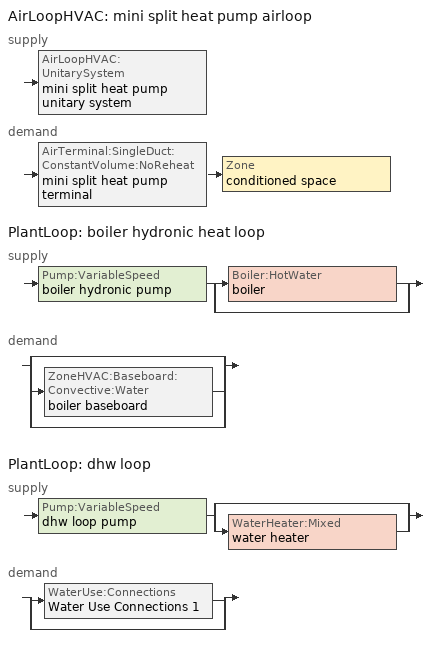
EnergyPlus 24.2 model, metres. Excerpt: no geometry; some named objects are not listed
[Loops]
AirLoopHVAC 'mini split heat pump airloop'
 supply: AirLoopHVAC:UnitarySystem 'mini split heat pump unitary system'
 demand: AirTerminal:SingleDuct:ConstantVolume:NoReheat 'mini split heat pump terminal' > Zone 'conditioned space'
PlantLoop 'boiler hydronic heat loop'
 supply: Pump:VariableSpeed 'boiler hydronic pump' > split
  | Boiler:HotWater 'boiler'
  | bypass
 demand: split
  | bypass
  | ZoneHVAC:Baseboard:Convective:Water 'boiler baseboard'
  | bypass
PlantLoop 'dhw loop'
 supply: Pump:VariableSpeed 'dhw loop pump' > split
  | bypass
  | WaterHeater:Mixed 'water heater'
 demand: split
  | WaterUse:Connections 'Water Use Connections 1'
  | bypass
[ZoneControl:Thermostat]
conditioned space Thermostat: Zone or ZoneList=conditioned space; Control Type Schedule=conditioned space Thermostat Schedule; Control 1=conditioned space temperature setpoint; Temperature Difference Between Cutout And Setpoint {deltaC}=0
[ThermostatSetpoint:DualSetpoint]
conditioned space temperature setpoint: Heating Setpoint Temperature Schedule=heating setpoint; Cooling Setpoint Temperature Schedule=cooling setpoint
[AirLoopHVAC:UnitarySystem] Control Type=Load; Controlling Zone or Thermostat Location=conditioned space; Dehumidification Control Type=None; Availability Schedule=Always On Discrete; Fan Placement=BlowThrough; DX Heating Coil Sizing Ratio=1; Use DOAS DX Cooling Coil=No; Minimum Supply Air Temperature {C}=2; Latent Load Control=SensibleOnlyLoadControl; Heating Supply Air Flow Rate Method=SupplyAirFlowRate; No Load Supply Air Flow Rate Method=SupplyAirFlowRate; No Load Supply Air Flow Rate {m3/s}=0; No Load Supply Air Flow Rate Control Set To Low Speed=Yes; Maximum Supply Air Temperature {C}=48.8889; Maximum Outdoor Dry-Bulb Temperature for Supplemental Heater Operation {C}=21; Ancillary On-Cycle Electric Power {W}=0; Ancillary Off-Cycle Electric Power {W}=0
Name | Supply Fan | Supply Air Fan Operating Mode Schedule | Heating Coil | Cooling Supply Air Flow Rate Method | Heating Supply Air Flow Rate {m3/s} | Cooling Coil | Cooling Supply Air Flow Rate {m3/s} | Design Specification Multispeed Object
unit heater unitary system | unit heater supply fan | unit heater auto fan schedule | unit heater htg coil | None | 0.00141584
mini split heat pump unitary system | mini split heat pump supply fan | mini split heat pump auto fan schedule | mini split heat pump htg coil | SupplyAirFlowRate | 0.595598 | mini split heat pump clg coil | 0.595598 | Unitary System Performance Multispeed 1
[Fan:SystemModel] Availability Schedule=Always On Discrete; Speed Control Method=Discrete; Electric Power Minimum Flow Rate Fraction=0.2; Design Pressure Rise {Pa}=500; Motor Efficiency=1; Motor In Air Stream Fraction=1; Design Electric Power Consumption {W}=Autosize; Design Power Sizing Method=PowerPerFlow; Electric Power Per Unit Flow Rate Per Unit Pressure {W/((m3/s)-Pa)}=1.66667; Fan Total Efficiency=0.7; Motor Loss Radiative Fraction=0
Name | Design Maximum Air Flow Rate {m3/s} | Electric Power Per Unit Flow Rate {W/(m3/s)} | Number of Speeds | Speed Flow Fraction 1 | Speed Electric Power Fraction 1 | Speed Flow Fraction 2 | Speed Electric Power Fraction 2 | Speed Flow Fraction 3 | Speed Electric Power Fraction 3 | Speed Flow Fraction 4 | Speed Electric Power Fraction 4
unit heater supply fan | 0.00141584 | 1e-06 | 1 | 1 | 1
mini split heat pump supply fan | 0.733495 | 148.322 | 4 | 0.20706 | 0.00888 | 0.252 | 0.016 | 0.812 | 0.53539 | 1 | 1
[Coil:Heating:Fuel]
unit heater htg coil: Availability Schedule=Always On Discrete; Fuel Type=OtherFuel1; Burner Efficiency=0.3; Nominal Capacity {W}=0.293071; On Cycle Parasitic Electric Load {W}=0; Off Cycle Parasitic Fuel Load {W}=0
[ZoneHVAC:Baseboard:Convective:Water]
boiler baseboard: Availability Schedule=Always On Discrete; Heating Design Capacity Method=HeatingDesignCapacity; Heating Design Capacity {W}=21541.6; Heating Design Capacity Per Floor Area {W/m2}=0; Fraction of Autosized Heating Design Capacity=0.8; U-Factor Times Area Value {W/K}=1551; Maximum Water Flow Rate {m3/s}=0.00092797; Convergence Tolerance=0.001
[AirTerminal:SingleDuct:ConstantVolume:NoReheat]
mini split heat pump terminal: Availability Schedule=Always On Discrete; Maximum Air Flow Rate {m3/s}=0.595598
[Zone equipment]
conditioned space: unit heater unitary system, boiler baseboard, mini split heat pump terminal
[AirLoopHVAC]
mini split heat pump airloop: Design Supply Air Flow Rate {m3/s}=0.595598; Design Return Air Flow Fraction of Supply Air Flow=1
[Sizing:System]
mini split heat pump airloop: Type of Load to Size On=Sensible; Design Outdoor Air Flow Rate {m3/s}=Autosize; Central Heating Maximum System Air Flow Ratio=0.3; Preheat Design Temperature {C}=7; Preheat Design Humidity Ratio {kgWater/kgDryAir}=0.008; Precool Design Temperature {C}=12.8; Precool Design Humidity Ratio {kgWater/kgDryAir}=0.008; Central Cooling Design Supply Air Temperature {C}=12.8; Central Heating Design Supply Air Temperature {C}=16.7; Type of Zone Sum to Use=NonCoincident; 100% Outdoor Air in Cooling=Yes; 100% Outdoor Air in Heating=Yes; Central Cooling Design Supply Air Humidity Ratio {kgWater/kgDryAir}=0.0085; Central Heating Design Supply Air Humidity Ratio {kgWater/kgDryAir}=0.008; Cooling Supply Air Flow Rate Method=DesignDay; Cooling Supply Air Flow Rate {m3/s}=0; Cooling Supply Air Flow Rate Per Floor Area {m3/s-m2}=0.00996765; Cooling Fraction of Autosized Cooling Supply Air Flow Rate=1; Cooling Supply Air Flow Rate Per Unit Cooling Capacity {m3/s-W}=3.94755e-05; Heating Supply Air Flow Rate Method=DesignDay; Heating Supply Air Flow Rate {m3/s}=0; Heating Supply Air Flow Rate Per Floor Area {m3/s-m2}=0.00996765; Heating Fraction of Autosized Heating Supply Air Flow Rate=1; Heating Fraction of Autosized Cooling Supply Air Flow Rate=1; Heating Supply Air Flow Rate Per Unit Heating Capacity {m3/s-W}=3.15882e-05; System Outdoor Air Method=ZoneSum; Zone Maximum Outdoor Air Fraction=1; Cooling Design Capacity Method=CoolingDesignCapacity; Cooling Design Capacity {W}=Autosize; Cooling Design Capacity Per Floor Area {W/m2}=234.7; Fraction of Autosized Cooling Design Capacity=1; Heating Design Capacity Method=HeatingDesignCapacity; Heating Design Capacity {W}=Autosize; Heating Design Capacity Per Floor Area {W/m2}=157; Fraction of Autosized Heating Design Capacity=1; Central Cooling Capacity Control Method=OnOff; Occupant Diversity=Autosize
[AvailabilityManager:Scheduled]
mini split heat pump airloop Availability Manager: Schedule=Always On Discrete
[Coil:Heating:DX:MultiSpeed]
mini split heat pump htg coil: Availability Schedule=Always On Discrete; Minimum Outdoor Dry-Bulb Temperature for Compressor Operation {C}=-3.88889; Crankcase Heater Capacity {W}=50; Maximum Outdoor Dry-Bulb Temperature for Crankcase Heater Operation {C}=10; Defrost Energy Input Ratio Function of Temperature Curve=Defrosteir; Maximum Outdoor Dry-Bulb Temperature for Defrost Operation {C}=4.44444; Defrost Strategy=ReverseCycle; Defrost Control=Timed; Defrost Time Period Fraction=0.058333; Resistive Defrost Heater Capacity {W}=AutoSize; Apply Part Load Fraction to Speeds Greater than 1=No; Fuel Type=Electricity; Region number for Calculating HSPF=4; Number of Speeds=2; Speed Gross Rated Heating Capacity 1 {W}=3443.07; Speed Gross Rated Heating COP 1 {W/W}=4.55718; Speed Rated Air Flow Rate 1 {m3/s}=0.184912; Speed Rated Supply Air Fan Power Per Volume Flow Rate 2017 1 {W/(m3/s)}=773.3; Speed Rated Supply Air Fan Power Per Volume Flow Rate 2023 1 {W/(m3/s)}=934.4; Speed Heating Capacity Function of Temperature Curve Name 1=Heat-CAP-fT1; Speed Heating Capacity Function of Flow Fraction Curve Name 1=Heat-CAP-fFF1; Speed Energy Input Ratio Function of Temperature Curve Name 1=Heat-EIR-fT1; Speed Energy Input Ratio Function of Flow Fraction Curve Name 1=Heat-EIR-fFF1; Speed Part Load Fraction Correlation Curve Name 1=Heat-PLF-fPLR1; Speed Rated Waste Heat Fraction of Power Input 1=0.2; Speed Waste Heat Function of Temperature Curve Name 1=ConstantBiquadratic 1; Speed Gross Rated Heating Capacity 2 {W}=13561.1; Speed Gross Rated Heating COP 2 {W/W}=3.21804; Speed Rated Air Flow Rate 2 {m3/s}=0.733781; Speed Rated Supply Air Fan Power Per Volume Flow Rate 2017 2 {W/(m3/s)}=773.3; Speed Rated Supply Air Fan Power Per Volume Flow Rate 2023 2 {W/(m3/s)}=934.4; Speed Heating Capacity Function of Temperature Curve Name 2=Heat-CAP-fT2; Speed Heating Capacity Function of Flow Fraction Curve Name 2=Heat-CAP-fFF2; Speed Energy Input Ratio Function of Temperature Curve Name 2=Heat-EIR-fT2; Speed Energy Input Ratio Function of Flow Fraction Curve Name 2=Heat-EIR-fFF2; Speed Part Load Fraction Correlation Curve Name 2=Heat-PLF-fPLR2; Speed Rated Waste Heat Fraction of Power Input 2=0.2; Speed Waste Heat Function of Temperature Curve Name 2=ConstantBiquadratic 1
[Coil:Cooling:DX:MultiSpeed]
mini split heat pump clg coil: Availability Schedule=Always On Discrete; Condenser Type=AirCooled; Minimum Outdoor Dry-Bulb Temperature for Compressor Operation {C}=-25; Apply Part Load Fraction to Speeds Greater than 1=No; Apply Latent Degradation to Speeds Greater than 1=No; Crankcase Heater Capacity {W}=50; Maximum Outdoor Dry-Bulb Temperature for Crankcase Heater Operation {C}=10; Basin Heater Capacity {W/K}=0; Basin Heater Setpoint Temperature {C}=2; Fuel Type=Electricity; Number of Speeds=2; Speed Gross Rated Total Cooling Capacity 1 {W}=2831.48; Speed Gross Rated Sensible Heat Ratio 1=0.806404; Speed Gross Rated Cooling COP 1 {W/W}=4.88459; Speed Rated Air Flow Rate 1 {m3/s}=0.151937; Speed Rated Evaporator Fan Power Per Volume Flow Rate 2017 1 {W/(m3/s)}=773.3; Speed Rated Evaporator Fan Power Per Volume Flow Rate 2023 1 {W/(m3/s)}=934.4; Speed Total Cooling Capacity Function of Temperature Curve Name 1=Cool-CAP-fT1; Speed Total Cooling Capacity Function of Flow Fraction Curve Name 1=Cool-CAP-fFF1; Speed Energy Input Ratio Function of Temperature Curve Name 1=Cool-EIR-fT1; Speed Energy Input Ratio Function of Flow Fraction Curve Name 1=Cool-EIR-fFF1; Speed Part Load Fraction Correlation Curve Name 1=Cool-PLF-fPLR1; Speed Nominal Time for Condensate Removal to Begin 1 {s}=1000; Speed Ratio of Initial Moisture Evaporation Rate and Steady State Latent Capacity 1=1.5; Speed Maximum Cycling Rate 1 {cycles/hr}=3; Speed Latent Capacity Time Constant 1 {s}=45; Speed Rated Waste Heat Fraction of Power Input 1=0.2; Speed Waste Heat Function of Temperature Curve Name 1=ConstantBiquadratic; Speed Evaporative Condenser Effectiveness 1=0.9; Speed Evaporative Condenser Air Flow Rate 1 {m3/s}=AutoSize; Speed Rated Evaporative Condenser Pump Power Consumption 1 {W}=AutoSize; Speed Gross Rated Total Cooling Capacity 2 {W}=11158.3; Speed Gross Rated Sensible Heat Ratio 2=0.759942; Speed Gross Rated Cooling COP 2 {W/W}=3.44203; Speed Rated Air Flow Rate 2 {m3/s}=0.595831; Speed Rated Evaporator Fan Power Per Volume Flow Rate 2017 2 {W/(m3/s)}=773.3; Speed Rated Evaporator Fan Power Per Volume Flow Rate 2023 2 {W/(m3/s)}=934.4; Speed Total Cooling Capacity Function of Temperature Curve Name 2=Cool-CAP-fT2; Speed Total Cooling Capacity Function of Flow Fraction Curve Name 2=Cool-CAP-fFF2; Speed Energy Input Ratio Function of Temperature Curve Name 2=Cool-EIR-fT2; Speed Energy Input Ratio Function of Flow Fraction Curve Name 2=Cool-EIR-fFF2; Speed Part Load Fraction Correlation Curve Name 2=Cool-PLF-fPLR2; Speed Nominal Time for Condensate Removal to Begin 2 {s}=1000; Speed Ratio of Initial Moisture Evaporation Rate and Steady State Latent Capacity 2=1.5; Speed Maximum Cycling Rate 2 {cycles/hr}=3; Speed Latent Capacity Time Constant 2 {s}=45; Speed Rated Waste Heat Fraction of Power Input 2=0.2; Speed Waste Heat Function of Temperature Curve Name 2=ConstantBiquadratic; Speed Evaporative Condenser Effectiveness 2=0.9; Speed Evaporative Condenser Air Flow Rate 2 {m3/s}=AutoSize; Speed Rated Evaporative Condenser Pump Power Consumption 2 {W}=AutoSize
[UnitarySystemPerformance:Multispeed]
Unitary System Performance Multispeed 1: Number of Speeds for Heating=2; Number of Speeds for Cooling=2; Single Mode Operation=No; No Load Supply Air Flow Rate Ratio=1; Heating Speed Supply Air Flow Ratio 1=0.310345; Cooling Speed Supply Air Flow Ratio 1=0.255; Heating Speed Supply Air Flow Ratio 2=1.23153; Cooling Speed Supply Air Flow Ratio 2=1
[PlantLoop] Fluid Type=Water; Maximum Loop Temperature {C}=100; Minimum Loop Temperature {C}=0; Minimum Loop Flow Rate {m3/s}=0; Load Distribution Scheme=Optimal; Plant Loop Demand Calculation Scheme=SingleSetpoint; Common Pipe Simulation=None
Name | Plant Equipment Operation Scheme | Maximum Loop Flow Rate {m3/s} | Plant Loop Volume {m3}
boiler hydronic heat loop | boiler hydronic heat loop Operation Schemes | Autosize | Autocalculate
dhw loop | dhw loop Operation Schemes | 0.01 | 0.003
[Sizing:Plant] Loop Type=Heating; Sizing Option=NonCoincident; Zone Timesteps in Averaging Window=1; Coincident Sizing Factor Mode=None
Name | Design Loop Exit Temperature {C} | Loop Design Temperature Difference {deltaC}
boiler hydronic heat loop | 82.2222 | 11.1111
dhw loop | 56 | 5.55556
[Pump:VariableSpeed] Motor Efficiency=0.85; Fraction of Motor Inefficiencies to Fluid Stream=0; Coefficient 1 of the Part Load Performance Curve=0; Coefficient 2 of the Part Load Performance Curve=1; Coefficient 3 of the Part Load Performance Curve=0; Coefficient 4 of the Part Load Performance Curve=0; Design Minimum Flow Rate {m3/s}=0; Pump Control Type=Intermittent; Skin Loss Radiative Fraction=0.5; Design Power Sizing Method=PowerPerFlowPerPressure; Design Electric Power per Unit Flow Rate {W/(m3/s)}=348701.1; Design Shaft Power per Unit Flow Rate per Unit Head {W/((m3/s)-Pa)}=1.28205; Design Minimum Flow Rate Fraction=0
Name | Design Maximum Flow Rate {m3/s} | Design Pump Head {Pa} | Design Power Consumption {W}
boiler hydronic pump | 3.75e-05 | 20000 | 1
dhw loop pump | 0.01 | 1 | 0
[Boiler:HotWater]
boiler: Fuel Type=FuelOilNo2; Nominal Capacity {W}=21541.6; Nominal Thermal Efficiency=0.83; Efficiency Curve Temperature Evaluation Variable=LeavingBoiler; Normalized Boiler Efficiency Curve=NonCondensingBoilerEff; Design Water Flow Rate {m3/s}=Autosize; Minimum Part Load Ratio=0; Maximum Part Load Ratio=1; Optimum Part Load Ratio=1; Water Outlet Upper Temperature Limit {C}=99.9; Boiler Flow Mode=LeavingSetpointModulated; On Cycle Parasitic Electric Load {W}=0; Sizing Factor=1; Off Cycle Parasitic Fuel Load {W}=0
[SetpointManager:Scheduled] Control Variable=Temperature
Name | Schedule
boiler hydronic heat loop setpoint manager | boiler hydronic heat supply setpoint
Setpoint Manager Scheduled 1 | dhw temp
[PlantEquipmentOperationSchemes] Control Scheme Object Type 1=PlantEquipmentOperation:HeatingLoad; Control Scheme Schedule Name 1=Always On Discrete
Name | Control Scheme Name 1
boiler hydronic heat loop Operation Schemes | boiler hydronic heat loop Heating Operation Scheme
dhw loop Operation Schemes | dhw loop Heating Operation Scheme
[PlantEquipmentOperation:HeatingLoad] Load Range Lower Limit 1 {W}=0; Load Range Upper Limit 1 {W}=1000000000
Name | Range Equipment List Name 1
boiler hydronic heat loop Heating Operation Scheme | boiler hydronic heat loop Heating Equipment List
dhw loop Heating Operation Scheme | dhw loop Heating Equipment List
[PlantEquipmentList]
boiler hydronic heat loop Heating Equipment List: Boiler:HotWater, boiler
dhw loop Heating Equipment List: WaterHeater:Mixed, water heater
[WaterHeater:Mixed]
water heater: Tank Volume {m3}=0.16353; Setpoint Temperature Schedule=water heater setpoint; Deadband Temperature Difference {deltaC}=2; Maximum Temperature Limit {C}=99; Heater Control Type=Cycle; Heater Maximum Capacity {W}=3499.85; Heater Minimum Capacity {W}=0; Heater Ignition Minimum Flow Rate {m3/s}=0; Heater Ignition Delay {s}=0; Heater Fuel Type=Electricity; Heater Thermal Efficiency=1; Off Cycle Parasitic Fuel Consumption Rate {W}=0; Off Cycle Parasitic Fuel Type=Electricity; Off Cycle Parasitic Heat Fraction to Tank=0; On Cycle Parasitic Fuel Consumption Rate {W}=0; On Cycle Parasitic Fuel Type=Electricity; On Cycle Parasitic Heat Fraction to Tank=0; Ambient Temperature Indicator=Zone; Ambient Temperature Zone=conditioned space; Off Cycle Loss Coefficient to Ambient Temperature {W/K}=1.49993; Off Cycle Loss Fraction to Zone=1; On Cycle Loss Coefficient to Ambient Temperature {W/K}=1.49993; On Cycle Loss Fraction to Zone=1; Use Side Effectiveness=1; Source Side Effectiveness=1; Use Side Design Flow Rate {m3/s}=Autosize; Source Side Design Flow Rate {m3/s}=Autosize; Indirect Water Heating Recovery Time {hr}=1.5; Source Side Flow Control Mode=IndirectHeatPrimarySetpoint
[WaterHeater:Sizing]
water heater: Design Mode=PeakDraw; Time Storage Can Meet Peak Draw {hr}=0.538503; Time for Tank Recovery {hr}=0; Nominal Tank Volume for Autosizing Plant Connections {m3}=1
[WaterUse:Connections]
Water Use Connections 1: Drain Water Heat Exchanger Type=None; Drain Water Heat Exchanger Destination=Plant; Water Use Equipment Name 1=dhw fixtures; Water Use Equipment Name 2=dhw distribution waste; Water Use Equipment Name 3=clothes washer; Water Use Equipment Name 4=dishwasher
[WaterUse:Equipment]
Name | Peak Flow Rate {m3/s} | Flow Rate Fraction Schedule | Target Temperature Schedule
dhw fixtures | 4.46098e-06 | dhw fixtures schedule | mixed water temperature schedule
dhw distribution waste | 1.35238e-06 | dhw fixtures schedule | mixed water temperature schedule
clothes washer | 9.69919e-07 | clothes washer schedule
dishwasher | 2.90872e-07 | dishwasher schedule
[EnergyManagementSystem:GlobalVariable]
infil_program_Qfan
infil_program_Qinf
mini_split_heat_pump_airloop_Fan_RTF
natural_vent_program_Qnv
natural_vent_program_Qwhf
[EnergyManagementSystem:InternalVariable]
Name | Internal Data Index Key | Internal Data Type
boiler_hydronic_pump_rated_mfr | boiler hydronic pump | Pump Maximum Mass Flow Rate
mini_split_heat_pump_airloop_max_sup_fan_mfr | mini split heat pump supply fan | Fan Maximum Mass Flow Rate
[EnergyManagementSystem:Sensor]
Name | Output:Variable or Output:Meter Index Key | Output:Variable or Output:Meter
airflow_gain | infil flow | Infiltration Sensible Heat Gain Energy
airflow_gain_1 | natural vent flow | Infiltration Sensible Heat Gain Energy
airflow_gain_2 | whole house fan flow | Infiltration Sensible Heat Gain Energy
airflow_loss | infil flow | Infiltration Sensible Heat Loss Energy
airflow_loss_1 | natural vent flow | Infiltration Sensible Heat Loss Energy
airflow_loss_2 | whole house fan flow | Infiltration Sensible Heat Loss Energy
boiler_baseboard_s | boiler baseboard | Baseboard Total Heating Energy
boiler_hydronic_pump_mfr_s | boiler hydronic pump | Pump Mass Flow Rate
boiler_hydronic_pump_s | boiler hydronic pump | Pump Electricity Energy
boiler_plr_s | boiler | Boiler Part Load Ratio
clg_load_cond |  | Cooling:EnergyTransfer:Zone:CONDITIONED SPACE
clg_sp_s; clg_sp_s_1 | cooling setpoint | Schedule Value
clothes_dryer_exhaust_0_sch_s | clothes dryer exhaust 0 schedule | Schedule Value
conditioned_space_clg_unmet_s | conditioned space | Zone Cooling Setpoint Not Met Time
conditioned_space_htg_unmet_s | conditioned space | Zone Heating Setpoint Not Met Time
cool_season | cooling season schedule | Schedule Value
dhw_loss | water heater | Water Heater Heat Loss Energy
dhw_rtf | water heater | Water Heater Runtime Fraction
fridge_tin_s; tin_s; tin_s_1 | conditioned space | Zone Mean Air Temperature
htg_load_cond |  | Heating:EnergyTransfer:Zone:CONDITIONED SPACE
htg_sp_s; htg_sp_s_1 | heating setpoint | Schedule Value
ig_ee_conv | clothes dryer | Electric Equipment Convective Heating Energy
ig_ee_conv_1 | clothes washer | Electric Equipment Convective Heating Energy
ig_ee_conv_2 | cooking range | Electric Equipment Convective Heating Energy
ig_ee_conv_3 | dishwasher | Electric Equipment Convective Heating Energy
ig_ee_conv_4 | fridge | Electric Equipment Convective Heating Energy
ig_ee_conv_5 | misc plug loads | Electric Equipment Convective Heating Energy
ig_ee_conv_6 | whole house fan | Electric Equipment Convective Heating Energy
ig_ee_rad | clothes dryer | Electric Equipment Radiant Heating Energy
ig_ee_rad_1 | clothes washer | Electric Equipment Radiant Heating Energy
ig_ee_rad_2 | cooking range | Electric Equipment Radiant Heating Energy
ig_ee_rad_3 | dishwasher | Electric Equipment Radiant Heating Energy
ig_ee_rad_4 | fridge | Electric Equipment Radiant Heating Energy
ig_ee_rad_5 | misc plug loads | Electric Equipment Radiant Heating Energy
ig_ee_rad_6 | whole house fan | Electric Equipment Radiant Heating Energy
ig_lgt_conv | interior lighting | Lights Convective Heating Energy
ig_lgt_rad | interior lighting | Lights Radiant Heating Energy
ig_lgt_vis | interior lighting | Lights Visible Radiation Heating Energy
ig_oe_conv | clothes dryer 1 | Other Equipment Convective Heating Energy
ig_oe_conv_1 | cooking range 1 | Other Equipment Convective Heating Energy
ig_oe_conv_2 | general water use latent | Other Equipment Convective Heating Energy
ig_oe_conv_3 | general water use sensible | Other Equipment Convective Heating Energy
ig_oe_conv_4 | water heater energy adjustment1 | Other Equipment Convective Heating Energy
ig_oe_rad | clothes dryer 1 | Other Equipment Radiant Heating Energy
ig_oe_rad_1 | cooking range 1 | Other Equipment Radiant Heating Energy
ig_oe_rad_2 | general water use latent | Other Equipment Radiant Heating Energy
ig_oe_rad_3 | general water use sensible | Other Equipment Radiant Heating Energy
ig_oe_rad_4 | water heater energy adjustment1 | Other Equipment Radiant Heating Energy
ig_ppl_conv | occupants | People Convective Heating Energy
ig_ppl_rad | occupants | People Radiant Heating Energy
im_conv | furniture mass conditioned space 1 | Surface Inside Face Convection Heat Gain Energy
im_conv_1 | partition wall mass | Surface Inside Face Convection Heat Gain Energy
im_ig | furniture mass conditioned space 1 | Surface Inside Face Internal Gains Radiation Heat Gain Energy
im_ig_1 | partition wall mass | Surface Inside Face Internal Gains Radiation Heat Gain Energy
im_lgt | furniture mass conditioned space 1 | Surface Inside Face Lights Radiation Heat Gain Energy
im_lgt_1 | partition wall mass | Surface Inside Face Lights Radiation Heat Gain Energy
im_sol | furniture mass conditioned space 1 | Surface Inside Face Solar Radiation Heat Gain Energy
im_sol_1 | partition wall mass | Surface Inside Face Solar Radiation Heat Gain Energy
im_surf | furniture mass conditioned space 1 | Surface Inside Face Net Surface Thermal Radiation Heat Gain Energy
im_surf_1 | partition wall mass | Surface Inside Face Net Surface Thermal Radiation Heat Gain Energy
mech_vent_bath_fan_0_sch_s | mech vent bath fan 0 schedule | Schedule Value
mini_split_heat_pump_airloop_Fan_RTF_s | mini split heat pump supply fan | Fan Runtime Fraction Speed 1
mini_split_heat_pump_airloop_Fan_RTF_s_1 | mini split heat pump supply fan | Fan Runtime Fraction Speed 2
mini_split_heat_pump_airloop_Fan_RTF_s_2 | mini split heat pump supply fan | Fan Runtime Fraction Speed 3
mini_split_heat_pump_airloop_Fan_RTF_s_3 | mini split heat pump supply fan | Fan Runtime Fraction Speed 4
mini_split_heat_pump_clg_coil_s | mini split heat pump clg coil | Cooling Coil Total Cooling Energy
mini_split_heat_pump_htg_coil_s | mini split heat pump htg coil | Heating Coil Heating Energy
mini_split_heat_pump_supply_fan_s | mini split heat pump supply fan | Fan Electricity Energy
mv_conv | mech vent bath fan 0 | Electric Equipment Convective Heating Energy
mv_conv_1 | mech vent house fan | Electric Equipment Convective Heating Energy
mv_conv_2 | mech vent house fan cfis | Electric Equipment Convective Heating Energy
mv_conv_3 | mech vent house fan latent load | Other Equipment Convective Heating Energy
mv_conv_4 | mech vent house fan sensible load | Other Equipment Convective Heating Energy
mv_rad | mech vent bath fan 0 | Electric Equipment Radiant Heating Energy
mv_rad_1 | mech vent house fan | Electric Equipment Radiant Heating Energy
mv_rad_2 | mech vent house fan cfis | Electric Equipment Radiant Heating Energy
mv_rad_3 | mech vent house fan latent load | Other Equipment Radiant Heating Energy
mv_rad_4 | mech vent house fan sensible load | Other Equipment Radiant Heating Energy
natural_vent_s | natural vent schedule | Schedule Value
out_pb_s |  | Site Outdoor Air Barometric Pressure
out_wt_s |  | Site Outdoor Air Humidity Ratio
site_vw_s |  | Site Wind Speed
ss_back_out | Window1 | Surface Window Shortwave from Zone Back Out Window Heat Transfer Rate
ss_back_out_1 | Window11 | Surface Window Shortwave from Zone Back Out Window Heat Transfer Rate
ss_back_out_10 | Window20 | Surface Window Shortwave from Zone Back Out Window Heat Transfer Rate
ss_back_out_11 | Window3 | Surface Window Shortwave from Zone Back Out Window Heat Transfer Rate
ss_back_out_12 | Window6 | Surface Window Shortwave from Zone Back Out Window Heat Transfer Rate
ss_back_out_13 | Window7 | Surface Window Shortwave from Zone Back Out Window Heat Transfer Rate
ss_back_out_14 | Window8 | Surface Window Shortwave from Zone Back Out Window Heat Transfer Rate
ss_back_out_15 | Window9 | Surface Window Shortwave from Zone Back Out Window Heat Transfer Rate
ss_back_out_2 | Window12 | Surface Window Shortwave from Zone Back Out Window Heat Transfer Rate
ss_back_out_3 | Window13 | Surface Window Shortwave from Zone Back Out Window Heat Transfer Rate
ss_back_out_4 | Window14 | Surface Window Shortwave from Zone Back Out Window Heat Transfer Rate
ss_back_out_5 | Window15 | Surface Window Shortwave from Zone Back Out Window Heat Transfer Rate
ss_back_out_6 | Window16 | Surface Window Shortwave from Zone Back Out Window Heat Transfer Rate
ss_back_out_7 | Window18 | Surface Window Shortwave from Zone Back Out Window Heat Transfer Rate
ss_back_out_8 | Window19 | Surface Window Shortwave from Zone Back Out Window Heat Transfer Rate
ss_back_out_9 | Window2 | Surface Window Shortwave from Zone Back Out Window Heat Transfer Rate
ss_conv | Door1 | Surface Inside Face Convection Heat Gain Energy
ss_conv_1 | Door2 | Surface Inside Face Convection Heat Gain Energy
ss_conv_10 | Window18 | Surface Inside Face Convection Heat Gain Energy
ss_conv_11 | Window19 | Surface Inside Face Convection Heat Gain Energy
ss_conv_12 | Window2 | Surface Inside Face Convection Heat Gain Energy
ss_conv_13 | Window20 | Surface Inside Face Convection Heat Gain Energy
ss_conv_14 | Window3 | Surface Inside Face Convection Heat Gain Energy
ss_conv_15 | Window6 | Surface Inside Face Convection Heat Gain Energy
ss_conv_16 | Window7 | Surface Inside Face Convection Heat Gain Energy
ss_conv_17 | Window8 | Surface Inside Face Convection Heat Gain Energy
ss_conv_18 | Window9 | Surface Inside Face Convection Heat Gain Energy
ss_conv_2 | Door4 | Surface Inside Face Convection Heat Gain Energy
ss_conv_3 | Window1 | Surface Inside Face Convection Heat Gain Energy
ss_conv_4 | Window11 | Surface Inside Face Convection Heat Gain Energy
ss_conv_5 | Window12 | Surface Inside Face Convection Heat Gain Energy
ss_conv_6 | Window13 | Surface Inside Face Convection Heat Gain Energy
ss_conv_7 | Window14 | Surface Inside Face Convection Heat Gain Energy
ss_conv_8 | Window15 | Surface Inside Face Convection Heat Gain Energy
ss_conv_9 | Window16 | Surface Inside Face Convection Heat Gain Energy
ss_ig | Door1 | Surface Inside Face Internal Gains Radiation Heat Gain Energy
ss_ig_1 | Door2 | Surface Inside Face Internal Gains Radiation Heat Gain Energy
ss_ig_10 | Window18 | Surface Inside Face Internal Gains Radiation Heat Gain Energy
ss_ig_11 | Window19 | Surface Inside Face Internal Gains Radiation Heat Gain Energy
ss_ig_12 | Window2 | Surface Inside Face Internal Gains Radiation Heat Gain Energy
ss_ig_13 | Window20 | Surface Inside Face Internal Gains Radiation Heat Gain Energy
ss_ig_14 | Window3 | Surface Inside Face Internal Gains Radiation Heat Gain Energy
ss_ig_15 | Window6 | Surface Inside Face Internal Gains Radiation Heat Gain Energy
ss_ig_16 | Window7 | Surface Inside Face Internal Gains Radiation Heat Gain Energy
ss_ig_17 | Window8 | Surface Inside Face Internal Gains Radiation Heat Gain Energy
ss_ig_18 | Window9 | Surface Inside Face Internal Gains Radiation Heat Gain Energy
ss_ig_2 | Door4 | Surface Inside Face Internal Gains Radiation Heat Gain Energy
ss_ig_3 | Window1 | Surface Inside Face Internal Gains Radiation Heat Gain Energy
ss_ig_4 | Window11 | Surface Inside Face Internal Gains Radiation Heat Gain Energy
ss_ig_5 | Window12 | Surface Inside Face Internal Gains Radiation Heat Gain Energy
ss_ig_6 | Window13 | Surface Inside Face Internal Gains Radiation Heat Gain Energy
ss_ig_7 | Window14 | Surface Inside Face Internal Gains Radiation Heat Gain Energy
ss_ig_8 | Window15 | Surface Inside Face Internal Gains Radiation Heat Gain Energy
ss_ig_9 | Window16 | Surface Inside Face Internal Gains Radiation Heat Gain Energy
ss_lgt | Door1 | Surface Inside Face Lights Radiation Heat Gain Energy
ss_lgt_1 | Door2 | Surface Inside Face Lights Radiation Heat Gain Energy
ss_lgt_2 | Door4 | Surface Inside Face Lights Radiation Heat Gain Energy
ss_sol | Door1 | Surface Inside Face Solar Radiation Heat Gain Energy
ss_sol_1 | Door2 | Surface Inside Face Solar Radiation Heat Gain Energy
ss_sol_2 | Door4 | Surface Inside Face Solar Radiation Heat Gain Energy
ss_surf | Door1 | Surface Inside Face Net Surface Thermal Radiation Heat Gain Energy
ss_surf_1 | Door2 | Surface Inside Face Net Surface Thermal Radiation Heat Gain Energy
ss_surf_10 | Window18 | Surface Inside Face Net Surface Thermal Radiation Heat Gain Energy
ss_surf_11 | Window19 | Surface Inside Face Net Surface Thermal Radiation Heat Gain Energy
ss_surf_12 | Window2 | Surface Inside Face Net Surface Thermal Radiation Heat Gain Energy
ss_surf_13 | Window20 | Surface Inside Face Net Surface Thermal Radiation Heat Gain Energy
ss_surf_14 | Window3 | Surface Inside Face Net Surface Thermal Radiation Heat Gain Energy
ss_surf_15 | Window6 | Surface Inside Face Net Surface Thermal Radiation Heat Gain Energy
ss_surf_16 | Window7 | Surface Inside Face Net Surface Thermal Radiation Heat Gain Energy
ss_surf_17 | Window8 | Surface Inside Face Net Surface Thermal Radiation Heat Gain Energy
ss_surf_18 | Window9 | Surface Inside Face Net Surface Thermal Radiation Heat Gain Energy
ss_surf_2 | Door4 | Surface Inside Face Net Surface Thermal Radiation Heat Gain Energy
ss_surf_3 | Window1 | Surface Inside Face Net Surface Thermal Radiation Heat Gain Energy
ss_surf_4 | Window11 | Surface Inside Face Net Surface Thermal Radiation Heat Gain Energy
ss_surf_5 | Window12 | Surface Inside Face Net Surface Thermal Radiation Heat Gain Energy
ss_surf_6 | Window13 | Surface Inside Face Net Surface Thermal Radiation Heat Gain Energy
ss_surf_7 | Window14 | Surface Inside Face Net Surface Thermal Radiation Heat Gain Energy
ss_surf_8 | Window15 | Surface Inside Face Net Surface Thermal Radiation Heat Gain Energy
ss_surf_9 | Window16 | Surface Inside Face Net Surface Thermal Radiation Heat Gain Energy
ss_trans_in | Window1 | Surface Window Transmitted Solar Radiation Rate
ss_trans_in_1 | Window11 | Surface Window Transmitted Solar Radiation Rate
ss_trans_in_10 | Window20 | Surface Window Transmitted Solar Radiation Rate
ss_trans_in_11 | Window3 | Surface Window Transmitted Solar Radiation Rate
ss_trans_in_12 | Window6 | Surface Window Transmitted Solar Radiation Rate
ss_trans_in_13 | Window7 | Surface Window Transmitted Solar Radiation Rate
ss_trans_in_14 | Window8 | Surface Window Transmitted Solar Radiation Rate
ss_trans_in_15 | Window9 | Surface Window Transmitted Solar Radiation Rate
ss_trans_in_2 | Window12 | Surface Window Transmitted Solar Radiation Rate
ss_trans_in_3 | Window13 | Surface Window Transmitted Solar Radiation Rate
ss_trans_in_4 | Window14 | Surface Window Transmitted Solar Radiation Rate
ss_trans_in_5 | Window15 | Surface Window Transmitted Solar Radiation Rate
ss_trans_in_6 | Window16 | Surface Window Transmitted Solar Radiation Rate
ss_trans_in_7 | Window18 | Surface Window Transmitted Solar Radiation Rate
ss_trans_in_8 | Window19 | Surface Window Transmitted Solar Radiation Rate
ss_trans_in_9 | Window2 | Surface Window Transmitted Solar Radiation Rate
ss_trans_out | Window1 | Surface Inside Face Initial Transmitted Diffuse Transmitted Out Window Solar Radiation Rate
ss_trans_out_1 | Window11 | Surface Inside Face Initial Transmitted Diffuse Transmitted Out Window Solar Radiation Rate
ss_trans_out_10 | Window20 | Surface Inside Face Initial Transmitted Diffuse Transmitted Out Window Solar Radiation Rate
ss_trans_out_11 | Window3 | Surface Inside Face Initial Transmitted Diffuse Transmitted Out Window Solar Radiation Rate
ss_trans_out_12 | Window6 | Surface Inside Face Initial Transmitted Diffuse Transmitted Out Window Solar Radiation Rate
ss_trans_out_13 | Window7 | Surface Inside Face Initial Transmitted Diffuse Transmitted Out Window Solar Radiation Rate
ss_trans_out_14 | Window8 | Surface Inside Face Initial Transmitted Diffuse Transmitted Out Window Solar Radiation Rate
ss_trans_out_15 | Window9 | Surface Inside Face Initial Transmitted Diffuse Transmitted Out Window Solar Radiation Rate
ss_trans_out_2 | Window12 | Surface Inside Face Initial Transmitted Diffuse Transmitted Out Window Solar Radiation Rate
ss_trans_out_3 | Window13 | Surface Inside Face Initial Transmitted Diffuse Transmitted Out Window Solar Radiation Rate
ss_trans_out_4 | Window14 | Surface Inside Face Initial Transmitted Diffuse Transmitted Out Window Solar Radiation Rate
ss_trans_out_5 | Window15 | Surface Inside Face Initial Transmitted Diffuse Transmitted Out Window Solar Radiation Rate
ss_trans_out_6 | Window16 | Surface Inside Face Initial Transmitted Diffuse Transmitted Out Window Solar Radiation Rate
ss_trans_out_7 | Window18 | Surface Inside Face Initial Transmitted Diffuse Transmitted Out Window Solar Radiation Rate
ss_trans_out_8 | Window19 | Surface Inside Face Initial Transmitted Diffuse Transmitted Out Window Solar Radiation Rate
ss_trans_out_9 | Window2 | Surface Inside Face Initial Transmitted Diffuse Transmitted Out Window Solar Radiation Rate
s_conv | Floor1 | Surface Inside Face Convection Heat Gain Energy
s_conv_1 | Floor2 | Surface Inside Face Convection Heat Gain Energy
s_conv_10 | RimJoist2:135 | Surface Inside Face Convection Heat Gain Energy
s_conv_11 | RimJoist2:225 | Surface Inside Face Convection Heat Gain Energy
s_conv_12 | RimJoist2:315 | Surface Inside Face Convection Heat Gain Energy
s_conv_13 | RimJoist2:45 | Surface Inside Face Convection Heat Gain Energy
s_conv_14 | Slab1 | Surface Inside Face Convection Heat Gain Energy
s_conv_15 | Slab1 1 | Surface Inside Face Convection Heat Gain Energy
s_conv_16 | Wall1:135 | Surface Inside Face Convection Heat Gain Energy
s_conv_17 | Wall1:225 | Surface Inside Face Convection Heat Gain Energy
s_conv_18 | Wall1:315 | Surface Inside Face Convection Heat Gain Energy
s_conv_19 | Wall1:45 | Surface Inside Face Convection Heat Gain Energy
s_conv_2 | FoundationWall1 | Surface Inside Face Convection Heat Gain Energy
s_conv_20 | Wall2:135 | Surface Inside Face Convection Heat Gain Energy
s_conv_21 | Wall2:225 | Surface Inside Face Convection Heat Gain Energy
s_conv_22 | Wall2:315 | Surface Inside Face Convection Heat Gain Energy
s_conv_23 | Wall2:45 | Surface Inside Face Convection Heat Gain Energy
s_conv_24 | Wall5:135 | Surface Inside Face Convection Heat Gain Energy
s_conv_25 | Wall5:225 | Surface Inside Face Convection Heat Gain Energy
s_conv_26 | Wall5:315 | Surface Inside Face Convection Heat Gain Energy
s_conv_27 | Wall5:45 | Surface Inside Face Convection Heat Gain Energy
s_conv_3 | FoundationWall2 | Surface Inside Face Convection Heat Gain Energy
s_conv_4 | inferred conditioned ceiling | Surface Inside Face Convection Heat Gain Energy
s_conv_5 | inferred conditioned floor | Surface Inside Face Convection Heat Gain Energy
s_conv_6 | RimJoist1:135 | Surface Inside Face Convection Heat Gain Energy
s_conv_7 | RimJoist1:225 | Surface Inside Face Convection Heat Gain Energy
s_conv_8 | RimJoist1:315 | Surface Inside Face Convection Heat Gain Energy
s_conv_9 | RimJoist1:45 | Surface Inside Face Convection Heat Gain Energy
s_ig | Floor1 | Surface Inside Face Internal Gains Radiation Heat Gain Energy
s_ig_1 | Floor2 | Surface Inside Face Internal Gains Radiation Heat Gain Energy
s_ig_10 | RimJoist2:135 | Surface Inside Face Internal Gains Radiation Heat Gain Energy
s_ig_11 | RimJoist2:225 | Surface Inside Face Internal Gains Radiation Heat Gain Energy
s_ig_12 | RimJoist2:315 | Surface Inside Face Internal Gains Radiation Heat Gain Energy
s_ig_13 | RimJoist2:45 | Surface Inside Face Internal Gains Radiation Heat Gain Energy
s_ig_14 | Slab1 | Surface Inside Face Internal Gains Radiation Heat Gain Energy
s_ig_15 | Slab1 1 | Surface Inside Face Internal Gains Radiation Heat Gain Energy
s_ig_16 | Wall1:135 | Surface Inside Face Internal Gains Radiation Heat Gain Energy
s_ig_17 | Wall1:225 | Surface Inside Face Internal Gains Radiation Heat Gain Energy
s_ig_18 | Wall1:315 | Surface Inside Face Internal Gains Radiation Heat Gain Energy
s_ig_19 | Wall1:45 | Surface Inside Face Internal Gains Radiation Heat Gain Energy
s_ig_2 | FoundationWall1 | Surface Inside Face Internal Gains Radiation Heat Gain Energy
s_ig_20 | Wall2:135 | Surface Inside Face Internal Gains Radiation Heat Gain Energy
s_ig_21 | Wall2:225 | Surface Inside Face Internal Gains Radiation Heat Gain Energy
s_ig_22 | Wall2:315 | Surface Inside Face Internal Gains Radiation Heat Gain Energy
s_ig_23 | Wall2:45 | Surface Inside Face Internal Gains Radiation Heat Gain Energy
s_ig_24 | Wall5:135 | Surface Inside Face Internal Gains Radiation Heat Gain Energy
s_ig_25 | Wall5:225 | Surface Inside Face Internal Gains Radiation Heat Gain Energy
s_ig_26 | Wall5:315 | Surface Inside Face Internal Gains Radiation Heat Gain Energy
s_ig_27 | Wall5:45 | Surface Inside Face Internal Gains Radiation Heat Gain Energy
s_ig_3 | FoundationWall2 | Surface Inside Face Internal Gains Radiation Heat Gain Energy
s_ig_4 | inferred conditioned ceiling | Surface Inside Face Internal Gains Radiation Heat Gain Energy
s_ig_5 | inferred conditioned floor | Surface Inside Face Internal Gains Radiation Heat Gain Energy
s_ig_6 | RimJoist1:135 | Surface Inside Face Internal Gains Radiation Heat Gain Energy
s_ig_7 | RimJoist1:225 | Surface Inside Face Internal Gains Radiation Heat Gain Energy
s_ig_8 | RimJoist1:315 | Surface Inside Face Internal Gains Radiation Heat Gain Energy
s_ig_9 | RimJoist1:45 | Surface Inside Face Internal Gains Radiation Heat Gain Energy
s_lgt | Floor1 | Surface Inside Face Lights Radiation Heat Gain Energy
s_lgt_1 | Floor2 | Surface Inside Face Lights Radiation Heat Gain Energy
s_lgt_10 | RimJoist2:135 | Surface Inside Face Lights Radiation Heat Gain Energy
s_lgt_11 | RimJoist2:225 | Surface Inside Face Lights Radiation Heat Gain Energy
s_lgt_12 | RimJoist2:315 | Surface Inside Face Lights Radiation Heat Gain Energy
s_lgt_13 | RimJoist2:45 | Surface Inside Face Lights Radiation Heat Gain Energy
s_lgt_14 | Slab1 | Surface Inside Face Lights Radiation Heat Gain Energy
s_lgt_15 | Slab1 1 | Surface Inside Face Lights Radiation Heat Gain Energy
s_lgt_16 | Wall1:135 | Surface Inside Face Lights Radiation Heat Gain Energy
s_lgt_17 | Wall1:225 | Surface Inside Face Lights Radiation Heat Gain Energy
s_lgt_18 | Wall1:315 | Surface Inside Face Lights Radiation Heat Gain Energy
s_lgt_19 | Wall1:45 | Surface Inside Face Lights Radiation Heat Gain Energy
s_lgt_2 | FoundationWall1 | Surface Inside Face Lights Radiation Heat Gain Energy
s_lgt_20 | Wall2:135 | Surface Inside Face Lights Radiation Heat Gain Energy
s_lgt_21 | Wall2:225 | Surface Inside Face Lights Radiation Heat Gain Energy
s_lgt_22 | Wall2:315 | Surface Inside Face Lights Radiation Heat Gain Energy
s_lgt_23 | Wall2:45 | Surface Inside Face Lights Radiation Heat Gain Energy
s_lgt_24 | Wall5:135 | Surface Inside Face Lights Radiation Heat Gain Energy
s_lgt_25 | Wall5:225 | Surface Inside Face Lights Radiation Heat Gain Energy
s_lgt_26 | Wall5:315 | Surface Inside Face Lights Radiation Heat Gain Energy
s_lgt_27 | Wall5:45 | Surface Inside Face Lights Radiation Heat Gain Energy
s_lgt_3 | FoundationWall2 | Surface Inside Face Lights Radiation Heat Gain Energy
s_lgt_4 | inferred conditioned ceiling | Surface Inside Face Lights Radiation Heat Gain Energy
s_lgt_5 | inferred conditioned floor | Surface Inside Face Lights Radiation Heat Gain Energy
s_lgt_6 | RimJoist1:135 | Surface Inside Face Lights Radiation Heat Gain Energy
s_lgt_7 | RimJoist1:225 | Surface Inside Face Lights Radiation Heat Gain Energy
s_lgt_8 | RimJoist1:315 | Surface Inside Face Lights Radiation Heat Gain Energy
s_lgt_9 | RimJoist1:45 | Surface Inside Face Lights Radiation Heat Gain Energy
s_sol | Floor1 | Surface Inside Face Solar Radiation Heat Gain Energy
s_sol_1 | Floor2 | Surface Inside Face Solar Radiation Heat Gain Energy
s_sol_10 | RimJoist2:135 | Surface Inside Face Solar Radiation Heat Gain Energy
s_sol_11 | RimJoist2:225 | Surface Inside Face Solar Radiation Heat Gain Energy
s_sol_12 | RimJoist2:315 | Surface Inside Face Solar Radiation Heat Gain Energy
s_sol_13 | RimJoist2:45 | Surface Inside Face Solar Radiation Heat Gain Energy
s_sol_14 | Slab1 | Surface Inside Face Solar Radiation Heat Gain Energy
s_sol_15 | Slab1 1 | Surface Inside Face Solar Radiation Heat Gain Energy
s_sol_16 | Wall1:135 | Surface Inside Face Solar Radiation Heat Gain Energy
s_sol_17 | Wall1:225 | Surface Inside Face Solar Radiation Heat Gain Energy
s_sol_18 | Wall1:315 | Surface Inside Face Solar Radiation Heat Gain Energy
s_sol_19 | Wall1:45 | Surface Inside Face Solar Radiation Heat Gain Energy
s_sol_2 | FoundationWall1 | Surface Inside Face Solar Radiation Heat Gain Energy
s_sol_20 | Wall2:135 | Surface Inside Face Solar Radiation Heat Gain Energy
s_sol_21 | Wall2:225 | Surface Inside Face Solar Radiation Heat Gain Energy
s_sol_22 | Wall2:315 | Surface Inside Face Solar Radiation Heat Gain Energy
s_sol_23 | Wall2:45 | Surface Inside Face Solar Radiation Heat Gain Energy
s_sol_24 | Wall5:135 | Surface Inside Face Solar Radiation Heat Gain Energy
s_sol_25 | Wall5:225 | Surface Inside Face Solar Radiation Heat Gain Energy
s_sol_26 | Wall5:315 | Surface Inside Face Solar Radiation Heat Gain Energy
s_sol_27 | Wall5:45 | Surface Inside Face Solar Radiation Heat Gain Energy
s_sol_3 | FoundationWall2 | Surface Inside Face Solar Radiation Heat Gain Energy
s_sol_4 | inferred conditioned ceiling | Surface Inside Face Solar Radiation Heat Gain Energy
s_sol_5 | inferred conditioned floor | Surface Inside Face Solar Radiation Heat Gain Energy
s_sol_6 | RimJoist1:135 | Surface Inside Face Solar Radiation Heat Gain Energy
s_sol_7 | RimJoist1:225 | Surface Inside Face Solar Radiation Heat Gain Energy
s_sol_8 | RimJoist1:315 | Surface Inside Face Solar Radiation Heat Gain Energy
s_sol_9 | RimJoist1:45 | Surface Inside Face Solar Radiation Heat Gain Energy
s_surf | Floor1 | Surface Inside Face Net Surface Thermal Radiation Heat Gain Energy
s_surf_1 | Floor2 | Surface Inside Face Net Surface Thermal Radiation Heat Gain Energy
s_surf_10 | RimJoist2:135 | Surface Inside Face Net Surface Thermal Radiation Heat Gain Energy
s_surf_11 | RimJoist2:225 | Surface Inside Face Net Surface Thermal Radiation Heat Gain Energy
s_surf_12 | RimJoist2:315 | Surface Inside Face Net Surface Thermal Radiation Heat Gain Energy
s_surf_13 | RimJoist2:45 | Surface Inside Face Net Surface Thermal Radiation Heat Gain Energy
s_surf_14 | Slab1 | Surface Inside Face Net Surface Thermal Radiation Heat Gain Energy
s_surf_15 | Slab1 1 | Surface Inside Face Net Surface Thermal Radiation Heat Gain Energy
s_surf_16 | Wall1:135 | Surface Inside Face Net Surface Thermal Radiation Heat Gain Energy
s_surf_17 | Wall1:225 | Surface Inside Face Net Surface Thermal Radiation Heat Gain Energy
s_surf_18 | Wall1:315 | Surface Inside Face Net Surface Thermal Radiation Heat Gain Energy
s_surf_19 | Wall1:45 | Surface Inside Face Net Surface Thermal Radiation Heat Gain Energy
s_surf_2 | FoundationWall1 | Surface Inside Face Net Surface Thermal Radiation Heat Gain Energy
s_surf_20 | Wall2:135 | Surface Inside Face Net Surface Thermal Radiation Heat Gain Energy
s_surf_21 | Wall2:225 | Surface Inside Face Net Surface Thermal Radiation Heat Gain Energy
s_surf_22 | Wall2:315 | Surface Inside Face Net Surface Thermal Radiation Heat Gain Energy
s_surf_23 | Wall2:45 | Surface Inside Face Net Surface Thermal Radiation Heat Gain Energy
s_surf_24 | Wall5:135 | Surface Inside Face Net Surface Thermal Radiation Heat Gain Energy
s_surf_25 | Wall5:225 | Surface Inside Face Net Surface Thermal Radiation Heat Gain Energy
s_surf_26 | Wall5:315 | Surface Inside Face Net Surface Thermal Radiation Heat Gain Energy
s_surf_27 | Wall5:45 | Surface Inside Face Net Surface Thermal Radiation Heat Gain Energy
s_surf_3 | FoundationWall2 | Surface Inside Face Net Surface Thermal Radiation Heat Gain Energy
s_surf_4 | inferred conditioned ceiling | Surface Inside Face Net Surface Thermal Radiation Heat Gain Energy
s_surf_5 | inferred conditioned floor | Surface Inside Face Net Surface Thermal Radiation Heat Gain Energy
s_surf_6 | RimJoist1:135 | Surface Inside Face Net Surface Thermal Radiation Heat Gain Energy
s_surf_7 | RimJoist1:225 | Surface Inside Face Net Surface Thermal Radiation Heat Gain Energy
s_surf_8 | RimJoist1:315 | Surface Inside Face Net Surface Thermal Radiation Heat Gain Energy
s_surf_9 | RimJoist1:45 | Surface Inside Face Net Surface Thermal Radiation Heat Gain Energy
tout_db; tout_db_1 | Environment | Site Outdoor Air Drybulb Temperature
tout_s | conditioned space | Zone Outdoor Air Drybulb Temperature
unit_heater_htg_coil_s | unit heater htg coil | Heating Coil Heating Energy
unit_heater_supply_fan_s | unit heater supply fan | Fan Electricity Energy
water_heater_energy | water heater | Water Heater Electricity Rate
water_heater_off_cycle_parasitic | water heater | Water Heater Off Cycle Parasitic Electricity Rate
water_heater_on_cycle_parasitic | water heater | Water Heater On Cycle Parasitic Electricity Rate
win_s | conditioned space | Zone Air Humidity Ratio
[EnergyManagementSystem:Actuator]
Name | Actuated Component Unique | Actuated Component Type | Actuated Component Control Type
boiler_hydronic_pump_pressure_rise_act | boiler hydronic pump | Pump | Pump Pressure Rise
fridge_schedule_act | fridge schedule | Schedule:Constant | Schedule Value
infil_flow_act | infil flow | Zone Infiltration | Air Exchange Flow Rate
mech_vent_house_fan_cfis_act | mech vent house fan cfis | ElectricEquipment | Electricity Rate
mech_vent_house_fan_latent_load_act | mech vent house fan latent load | OtherEquipment | Power Level
mech_vent_house_fan_sensible_load_act | mech vent house fan sensible load | OtherEquipment | Power Level
mini_split_heat_pump_supply_fan_pressure_rise_act | mini split heat pump supply fan | Fan | Fan Pressure Rise
mini_split_heat_pump_supply_fan_total_efficiency_act | mini split heat pump supply fan | Fan | Fan Total Efficiency
natural_vent_flow_act | natural vent flow | Zone Infiltration | Air Exchange Flow Rate
Sequential_Fraction_Schedule_2_act | Sequential Fraction Schedule 2 | Schedule:Constant | Schedule Value
water_heater_ec_adj_act | water heater energy adjustment1 | OtherEquipment | Power Level
whole_house_fan_act | whole house fan | ElectricEquipment | Electricity Rate
whole_house_fan_flow_act | whole house fan flow | Zone Infiltration | Air Exchange Flow Rate
whole_house_fan_mix_act | whole house fan mix | ZoneMixing | Air Exchange Flow Rate
[EnergyManagementSystem:Program]
boiler_hydronic_pump_disaggregate_program: Set boiler_hydronic_pump_backup_htg = 0; If boiler_baseboard_s > 0; Set boiler_hydronic_pump_backup_htg = boiler_hydronic_pump_s; EndIf
boiler_hydronic_pump_power_program: Set heating_plr = boiler_plr_s; Set pump_total_eff = boiler_hydronic_pump_rated_mfr / 1000 * 20000.0 / 1.0; Set pump_vfr = boiler_hydronic_pump_mfr_s / 1000; If pump_vfr > 0; Set boiler_hydronic_pump_pressure_rise_act = 1.0 * heating_plr * pump_total_eff / pump_vfr; Else; Set boiler_hydronic_pump_pressure_rise_act = 0; EndIf
[Schedule:Constant]
Name | Hourly Value
Always On Discrete | 1
unit heater auto fan schedule; mini split heat pump auto fan schedule | 0
boiler hydronic heat supply setpoint | 82.2222
dhw temp; water heater setpoint | 56
mixed water temperature schedule | 40.5556
[Schedule:Day:Interval]
clothes washer schedule day: No, 01:00, 0.104651, 02:00, 0.0813953, 04:00, 0.0465116, 05:00, 0.0813953, 06:00, 0.127907, 07:00, 0.255814, 08:00, 0.569767, 09:00, 0.848837, 10:00, 1, 11:00, 0.976744, 12:00, 0.872093, 13:00, 0.77907, 14:00, 0.697674, 15:00, 0.569767, 16:00, 0.593023, 17:00, 0.581395, 21:00, 0.569767, 22:00, 0.546512, 23:00, 0.372093, 24:00, 0.197674
clothes washer schedule default day; dishwasher schedule default day; heating setpoint default day; cooling setpoint default day; dhw fixtures schedule default day: No, 24:00, 0
dishwasher schedule day: No, 01:00, 0.135135, 02:00, 0.0630631, 03:00, 0.045045, 05:00, 0.027027, 06:00, 0.0900901, 07:00, 0.18018, 08:00, 0.279279, 09:00, 0.522523, 10:00, 0.585586, 11:00, 0.504505, 12:00, 0.432432, 13:00, 0.378378, 14:00, 0.414414, 15:00, 0.324324, 17:00, 0.342342, 18:00, 0.441441, 19:00, 0.783784, 20:00, 1, 21:00, 0.810811, 22:00, 0.603604, 23:00, 0.396396, 24:00, 0.279279
heating setpoint day: No, 07:00, 18, 23:00, 21, 24:00, 18
cooling setpoint day: No, 24:00, 25
dhw fixtures schedule day: No, 01:00, 0.139535, 02:00, 0.0697674, 03:00, 0.0465116, 04:00, 0.0581395, 05:00, 0.116279, 06:00, 0.395349, 07:00, 0.906977, 08:00, 1, 09:00, 0.930233, 10:00, 0.77907, 11:00, 0.651163, 12:00, 0.546512, 13:00, 0.465116, 14:00, 0.406977, 15:00, 0.383721, 16:00, 0.360465, 17:00, 0.44186, 18:00, 0.593023, 20:00, 0.697674, 21:00, 0.639535, 22:00, 0.55814, 23:00, 0.44186, 24:00, 0.302326
[Schedule:Week:Daily]
clothes washer schedule Week Rule - Jan1-Dec31: clothes washer schedule day, clothes washer schedule day, clothes washer schedule day, clothes washer schedule day, clothes washer schedule day, clothes washer schedule day, clothes washer schedule day, clothes washer schedule default day, clothes washer schedule default day, clothes washer schedule default day, clothes washer schedule default day, clothes washer schedule default day
dishwasher schedule Week Rule - Jan1-Dec31: dishwasher schedule day, dishwasher schedule day, dishwasher schedule day, dishwasher schedule day, dishwasher schedule day, dishwasher schedule day, dishwasher schedule day, dishwasher schedule default day, dishwasher schedule default day, dishwasher schedule default day, dishwasher schedule default day, dishwasher schedule default day
heating setpoint Week Rule - Jan1-Dec31: heating setpoint day, heating setpoint day, heating setpoint day, heating setpoint day, heating setpoint day, heating setpoint day, heating setpoint day, heating setpoint default day, heating setpoint default day, heating setpoint default day, heating setpoint default day, heating setpoint default day
cooling setpoint Week Rule - Jan1-Dec31: cooling setpoint day, cooling setpoint day, cooling setpoint day, cooling setpoint day, cooling setpoint day, cooling setpoint day, cooling setpoint day, cooling setpoint default day, cooling setpoint default day, cooling setpoint default day, cooling setpoint default day, cooling setpoint default day
dhw fixtures schedule Week Rule - Jan1-Dec31: dhw fixtures schedule day, dhw fixtures schedule day, dhw fixtures schedule day, dhw fixtures schedule day, dhw fixtures schedule day, dhw fixtures schedule day, dhw fixtures schedule day, dhw fixtures schedule default day, dhw fixtures schedule default day, dhw fixtures schedule default day, dhw fixtures schedule default day, dhw fixtures schedule default day
[Schedule:Year]
clothes washer schedule: clothes washer schedule Week Rule - Jan1-Dec31, 1, 1, 12, 31
dishwasher schedule: dishwasher schedule Week Rule - Jan1-Dec31, 1, 1, 12, 31
heating setpoint: heating setpoint Week Rule - Jan1-Dec31, 1, 1, 12, 31
cooling setpoint: cooling setpoint Week Rule - Jan1-Dec31, 1, 1, 12, 31
dhw fixtures schedule: dhw fixtures schedule Week Rule - Jan1-Dec31, 1, 1, 12, 31
[Schedule:Compact]
conditioned space Thermostat Schedule: Through: 12/31, For: AllDays, Until: 24:00, 4
[Curve:Biquadratic] Coefficient2 x=0; Coefficient3 x**2=0; Coefficient4 y=0; Coefficient5 y**2=0; Coefficient6 x*y=0
Name | Coefficient1 Constant | Minimum Value of x {BasedOnField A2} | Maximum Value of x {BasedOnField A2} | Minimum Value of y {BasedOnField A3} | Maximum Value of y {BasedOnField A3}
Defrosteir | 0.1528 | -100 | 100 | -100 | 100
ConstantBiquadratic 1; ConstantBiquadratic | 1 | 0 | 1 | 0 | 1
[Table:Lookup]
Heat-CAP-fT1: Heat-CAP-fT1 Independent Variable List, None, 1, 0, Dimensionless, 0.642622, 0.664499, 0.688896, 0.71623, 0.74702, 0.781917, 0.821754, 0.862051, 0.908039, 0.960974, 1.02252, 1.07815, 1.14183, 0.611192, 0.634188, 0.659653, 0.688008, 0.719774, 0.755607, 0.796339, 0.8374, 0.884124, 0.93777, 1, 1.05615, 1.12035, 0.579763, 0.603878, 0.630411, 0.659786, 0.692529, 0.729296, 0.770924, 0.812748, 0.860209, 0.914566, 0.977482, 1.03415, 1.09886
Heat-EIR-fT1: Heat-EIR-fT1 Independent Variable List, None, 1, 0, Dimensionless, 1.61198, 1.53267, 1.45358, 1.3748, 1.29643, 1.21862, 1.14157, 1.07417, 1.0079, 0.943198, 0.88061, 0.83351, 0.788446, 1.86154, 1.77128, 1.68103, 1.59077, 1.50051, 1.41026, 1.32, 1.24, 1.16, 1.08, 1, 0.937349, 0.874699, 2.14504, 2.04321, 1.94118, 1.83886, 1.73617, 1.63295, 1.52899, 1.43598, 1.34181, 1.24603, 1.14801, 1.06916, 0.988011
Heat-CAP-fT2: Heat-CAP-fT2 Independent Variable List, None, 1, 0, Dimensionless, 0.411884, 0.495504, 0.591556, 0.703133, 0.796226, 0.901785, 1.02252, 1.21106, 0.391739, 0.474731, 0.570256, 0.681387, 0.774196, 0.879499, 1, 1.18827, 0.371595, 0.453957, 0.548956, 0.659641, 0.752166, 0.857213, 0.977482, 1.16548
Heat-EIR-fT2: Heat-EIR-fT2 Independent Variable List, None, 1, 0, Dimensionless, 1.31156, 1.22363, 1.13689, 1.05206, 0.992315, 0.934866, 0.88061, 0.815618, 1.5146, 1.41524, 1.31587, 1.2165, 1.14433, 1.07217, 1, 0.904843, 1.74527, 1.63455, 1.52274, 1.40911, 1.32476, 1.23806, 1.14801, 1.02206
Cool-CAP-fT1: Cool-CAP-fT1 Independent Variable List, None, 1, 0, Dimensionless, 1.18717, 1.12919, 1.08521, 1.05073, 1.02657, 1.00621, 0.99365, 0.982348, 1.30484, 1.21597, 1.14999, 1.09907, 1.06379, 1.03429, 1.01621, 1, 1.80476, 1.68213, 1.59199, 1.52291, 1.47529, 1.43561, 1.41135, 1.38965
Cool-EIR-fT1: Cool-EIR-fT1 Independent Variable List, None, 1, 0, Dimensionless, 0.409721, 0.514413, 0.617159, 0.716763, 0.800241, 0.882302, 0.939625, 0.996522, 0.49282, 0.578334, 0.663847, 0.749361, 0.822798, 0.896236, 0.948118, 1, 0.221366, 0.268597, 0.330231, 0.397075, 0.455796, 0.514765, 0.55637, 0.597866
Cool-CAP-fT2: Cool-CAP-fT2 Independent Variable List, None, 1, 0, Dimensionless, 1.00321, 0.996245, 0.991379, 0.987905, 0.98575, 0.98408, 0.982348, 1.10265, 1.07306, 1.05076, 1.03336, 1.02154, 1.01155, 1, 1.5251, 1.48442, 1.45461, 1.43186, 1.41669, 1.40404, 1.38965
Cool-EIR-fT2: Cool-EIR-fT2 Independent Variable List, None, 1, 0, Dimensionless, 0.425815, 0.529739, 0.631706, 0.730405, 0.81051, 0.889178, 0.996522, 0.512178, 0.595993, 0.679808, 0.763624, 0.833422, 0.90322, 1, 0.230061, 0.276572, 0.337866, 0.404632, 0.461578, 0.518776, 0.597866
[Table:IndependentVariableList]
Heat-CAP-fT1 Independent Variable List: dry_bulb_temp_in, dry_bulb_temp_out 4
Heat-EIR-fT1 Independent Variable List: dry_bulb_temp_in 1, dry_bulb_temp_out 5
Heat-CAP-fT2 Independent Variable List: dry_bulb_temp_in 2, dry_bulb_temp_out 6
Heat-EIR-fT2 Independent Variable List: dry_bulb_temp_in 3, dry_bulb_temp_out 7
Cool-CAP-fT1 Independent Variable List: wet_bulb_temp_in, dry_bulb_temp_out
Cool-EIR-fT1 Independent Variable List: wet_bulb_temp_in 1, dry_bulb_temp_out 1
Cool-CAP-fT2 Independent Variable List: wet_bulb_temp_in 2, dry_bulb_temp_out 2
Cool-EIR-fT2 Independent Variable List: wet_bulb_temp_in 3, dry_bulb_temp_out 3
[Table:IndependentVariable]
dry_bulb_temp_in; dry_bulb_temp_in 1; dry_bulb_temp_in 2; dry_bulb_temp_in 3: Linear, Constant, -100, 100, Dimensionless, 15.5556, 21.1111, 26.6667
dry_bulb_temp_out 4; dry_bulb_temp_out 5: Linear, Constant, -100, 100, Dimensionless, -15, -13.62, -12.0917, -10.3901, -8.48371, -6.33334, -3.88889, -1.42473, 1.37931, 4.59876, 8.33333, 11.7031, 15.5556
dry_bulb_temp_out 6; dry_bulb_temp_out 7: Linear, Constant, -100, 100, Dimensionless, -15, -11.8164, -8.15196, -3.88889, -0.328674, 3.71081, 8.33333, 15.5556
wet_bulb_temp_in; wet_bulb_temp_in 1; wet_bulb_temp_in 2; wet_bulb_temp_in 3: Linear, Constant, -100, 100, Dimensionless, 10, 19.4444, 26.6667
dry_bulb_temp_out; dry_bulb_temp_out 1: Linear, Constant, -100, 100, Dimensionless, 12.7778, 19.2564, 24.0659, 27.7778, 30.3496, 32.5, 33.8184, 35
dry_bulb_temp_out 2; dry_bulb_temp_out 3: Linear, Constant, -100, 100, Dimensionless, 12.7778, 19.1841, 24.0107, 27.7778, 30.3366, 32.5, 35
[Curve:Quadratic] Coefficient3 x**2=0; Minimum Value of x {BasedOnField A2}=0
Name | Coefficient1 Constant | Coefficient2 x | Maximum Value of x {BasedOnField A2} | Minimum Curve Output {BasedOnField A3} | Maximum Curve Output {BasedOnField A3}
Heat-CAP-fFF1; Heat-EIR-fFF1; Heat-CAP-fFF2; Heat-EIR-fFF2; Cool-CAP-fFF1; Cool-EIR-fFF1; Cool-CAP-fFF2; Cool-EIR-fFF2 | 1 | 0 | 2 | 0 | 2
Heat-PLF-fPLR1; Heat-PLF-fPLR2; Cool-PLF-fPLR1; Cool-PLF-fPLR2 | 0.75 | 0.25 | 1 | 0.7 | 1
[Curve:Bicubic]
NonCondensingBoilerEff: Coefficient1 Constant=1.11172; Coefficient2 x=0.0786141; Coefficient3 x**2=-0.400426; Coefficient4 y=0; Coefficient5 y**2=-0.000156783; Coefficient6 x*y=0.0093846; Coefficient7 x**3=0.234258; Coefficient8 y**3=1.32927e-06; Coefficient9 x**2*y=-0.0044467; Coefficient10 x*y**2=-1.22498e-05; Minimum Value of x {BasedOnField A2}=0.1; Maximum Value of x {BasedOnField A2}=1; Minimum Value of y {BasedOnField A3}=20; Maximum Value of y {BasedOnField A3}=80
